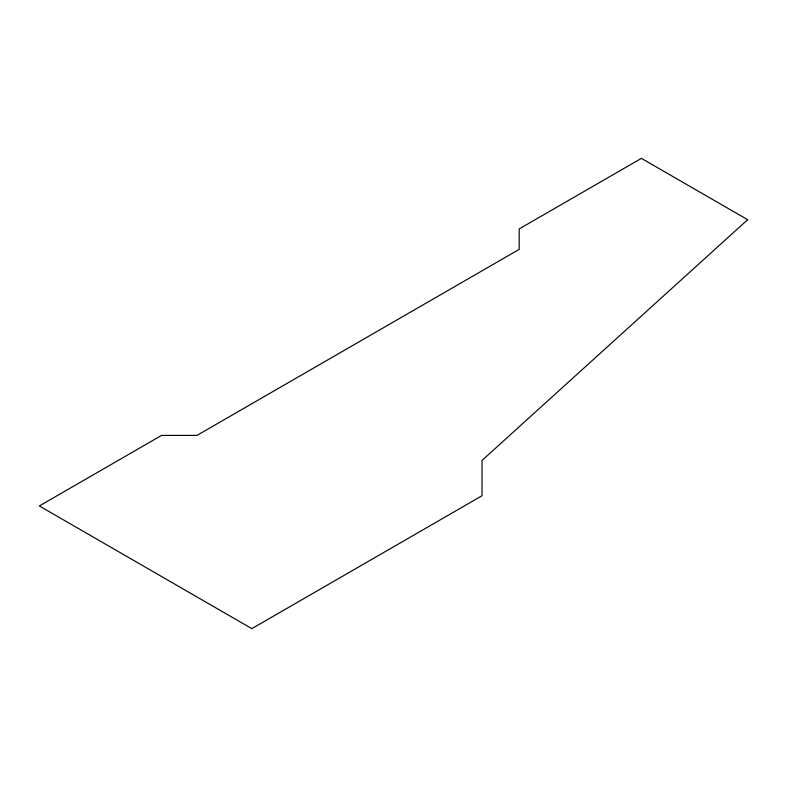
<?xml version="1.0" encoding="UTF-8"?>
<svg xmlns="http://www.w3.org/2000/svg" width="787" height="787" viewBox="0 0 787 787"><rect width="100%" height="100%" fill="white"/><g stroke="black" fill="none" stroke-linecap="round" stroke-linejoin="round"><path stroke-width="1.18" d="M747.65 219.701L482.038 460.415L482.038 495.731L251.84 628.636L39.35 505.952L161.571 435.398L196.986 435.398L519.184 249.371L519.184 228.928L641.405 158.364L747.65 219.701"/></g></svg>
